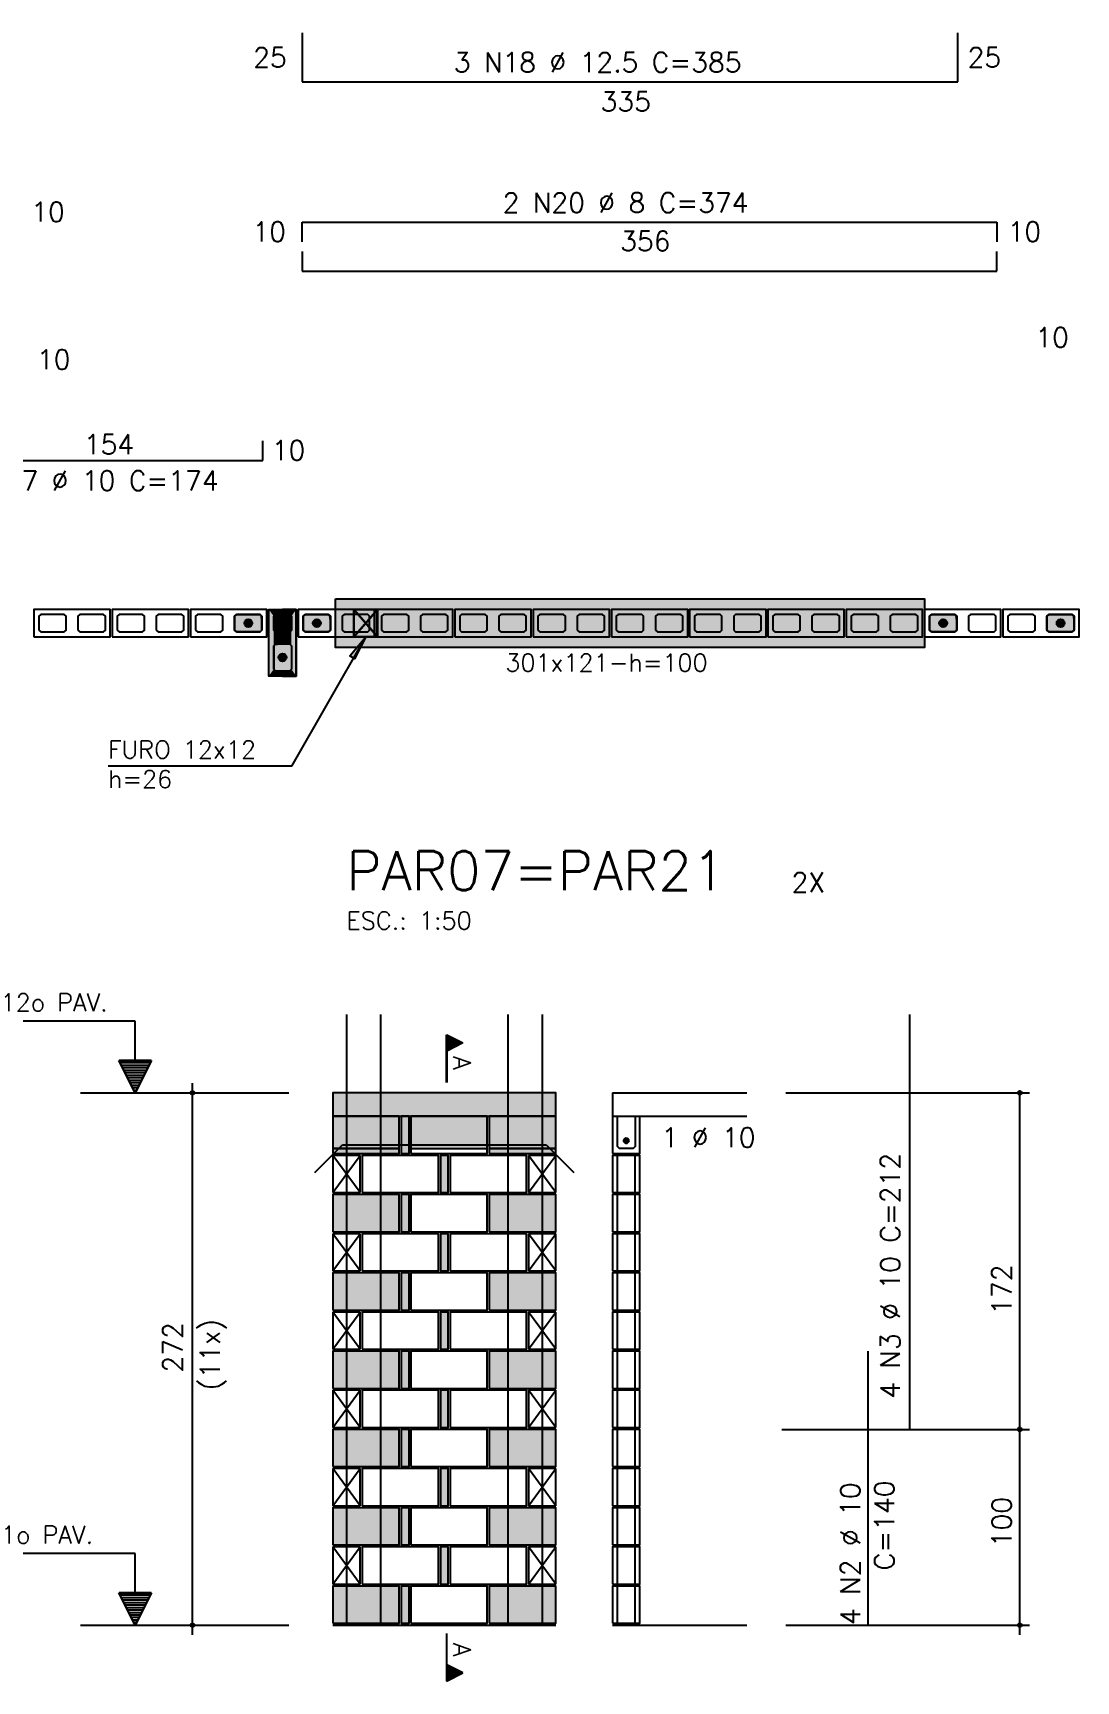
# Model space of a CAD drawing. Extents: x -2 to 121, y -2 to 61.
# Drawn here: x 44.31 to 54.97, y 29.32 to 46.16 of the extents above; entities that cross this region are included whole.
import ezdxf

# ---------------------------------------------------------------- set-up
doc = ezdxf.new("R2010")
doc.units = 0
doc.header["$MEASUREMENT"] = 0
for name, color, linetype in [('PENA_01', 1, 'CONTINUOUS'), ('PENA_02', 2, 'CONTINUOUS'), ('PENA_03', 3, 'CONTINUOUS'), ('PENA_05', 5, 'CONTINUOUS'), ('PENA_06', 6, 'CONTINUOUS'), ('PENA_09', 254, 'CONTINUOUS'), ('PENA_11', 252, 'CONTINUOUS'), ('PENA_21', 100, 'CONTINUOUS'), ('PENA_23', 50, 'CONTINUOUS'), ('PENA_25', 210, 'CONTINUOUS')]:
    doc.layers.add(name, color=color, linetype=linetype)
doc.styles.get("Standard").update_dxf_attribs({"font": 'ROMANS.SHX'})

msp = doc.modelspace()

# ---------------------------------------------------------------- linework, layer by layer
at = {"layer": 'PENA_01', "linetype": 'Continuous'}
for p, q in [((44.797504, 35.328397), (46.928368, 35.328397)), ((47.37586, 34.758397), (48.05586, 34.758397)), ((48.17586, 34.758397), (48.95586, 34.758397)), ((48.97586, 34.758397), (49.65586, 34.758397)), ((44.797504, 29.888397), (46.928368, 29.888397))]:
    msp.add_line(p, q, dxfattribs=at)
for points in [[(44.373315, 40.058164), (44.393315, 40.038164), (44.633315, 40.038164), (44.653315, 40.058164), (44.653315, 40.198164), (44.633315, 40.218164), (44.393315, 40.218164), (44.373315, 40.198164), (44.373315, 40.058164)], [(44.773315, 40.058164), (44.793315, 40.038164), (45.033315, 40.038164), (45.053315, 40.058164), (45.053315, 40.198164), (45.033315, 40.218164), (44.793315, 40.218164), (44.773315, 40.198164), (44.773315, 40.058164)], [(45.173315, 40.058164), (45.193315, 40.038164), (45.433315, 40.038164), (45.453315, 40.058164), (45.453315, 40.198164), (45.433315, 40.218164), (45.193315, 40.218164), (45.173315, 40.198164), (45.173315, 40.058164)], [(45.573315, 40.058164), (45.593315, 40.038164), (45.833315, 40.038164), (45.853315, 40.058164), (45.853315, 40.198164), (45.833315, 40.218164), (45.593315, 40.218164), (45.573315, 40.198164), (45.573315, 40.058164)], [(45.973315, 40.058164), (45.993315, 40.038164), (46.233315, 40.038164), (46.253315, 40.058164), (46.253315, 40.198164), (46.233315, 40.218164), (45.993315, 40.218164), (45.973315, 40.198164), (45.973315, 40.058164)], [(46.373315, 40.058164), (46.393315, 40.038164), (46.633315, 40.038164), (46.653315, 40.058164), (46.653315, 40.198164), (46.633315, 40.218164), (46.393315, 40.218164), (46.373315, 40.198164), (46.373315, 40.058164)], [(46.953315, 40.198164), (46.953315, 40.058164), (46.933315, 40.038164), (46.793315, 40.038164), (46.773315, 40.058164), (46.773315, 40.198164), (46.793315, 40.218164), (46.933315, 40.218164), (46.953315, 40.198164)], [(47.073315, 40.058164), (47.093315, 40.038164), (47.333315, 40.038164), (47.353315, 40.058164), (47.353315, 40.198164), (47.333315, 40.218164), (47.093315, 40.218164), (47.073315, 40.198164), (47.073315, 40.058164)], [(47.473315, 40.058164), (47.493315, 40.038164), (47.733315, 40.038164), (47.753315, 40.058164), (47.753315, 40.198164), (47.733315, 40.218164), (47.493315, 40.218164), (47.473315, 40.198164), (47.473315, 40.058164)], [(47.873315, 40.058164), (47.893315, 40.038164), (48.133315, 40.038164), (48.153315, 40.058164), (48.153315, 40.198164), (48.133315, 40.218164), (47.893315, 40.218164), (47.873315, 40.198164), (47.873315, 40.058164)], [(48.273315, 40.058164), (48.293315, 40.038164), (48.533315, 40.038164), (48.553315, 40.058164), (48.553315, 40.198164), (48.533315, 40.218164), (48.293315, 40.218164), (48.273315, 40.198164), (48.273315, 40.058164)], [(48.673315, 40.058164), (48.693315, 40.038164), (48.933315, 40.038164), (48.953315, 40.058164), (48.953315, 40.198164), (48.933315, 40.218164), (48.693315, 40.218164), (48.673315, 40.198164), (48.673315, 40.058164)], [(49.073315, 40.058164), (49.093315, 40.038164), (49.333315, 40.038164), (49.353315, 40.058164), (49.353315, 40.198164), (49.333315, 40.218164), (49.093315, 40.218164), (49.073315, 40.198164), (49.073315, 40.058164)], [(49.473315, 40.058164), (49.493315, 40.038164), (49.733315, 40.038164), (49.753315, 40.058164), (49.753315, 40.198164), (49.733315, 40.218164), (49.493315, 40.218164), (49.473315, 40.198164), (49.473315, 40.058164)], [(49.873315, 40.058164), (49.893315, 40.038164), (50.133315, 40.038164), (50.153315, 40.058164), (50.153315, 40.198164), (50.133315, 40.218164), (49.893315, 40.218164), (49.873315, 40.198164), (49.873315, 40.058164)], [(50.273315, 40.058164), (50.293315, 40.038164), (50.533315, 40.038164), (50.553315, 40.058164), (50.553315, 40.198164), (50.533315, 40.218164), (50.293315, 40.218164), (50.273315, 40.198164), (50.273315, 40.058164)], [(50.673315, 40.058164), (50.693315, 40.038164), (50.933315, 40.038164), (50.953315, 40.058164), (50.953315, 40.198164), (50.933315, 40.218164), (50.693315, 40.218164), (50.673315, 40.198164), (50.673315, 40.058164)], [(51.073315, 40.058164), (51.093315, 40.038164), (51.333315, 40.038164), (51.353315, 40.058164), (51.353315, 40.198164), (51.333315, 40.218164), (51.093315, 40.218164), (51.073315, 40.198164), (51.073315, 40.058164)], [(51.473315, 40.058164), (51.493315, 40.038164), (51.733315, 40.038164), (51.753315, 40.058164), (51.753315, 40.198164), (51.733315, 40.218164), (51.493315, 40.218164), (51.473315, 40.198164), (51.473315, 40.058164)], [(51.873315, 40.058164), (51.893315, 40.038164), (52.133315, 40.038164), (52.153315, 40.058164), (52.153315, 40.198164), (52.133315, 40.218164), (51.893315, 40.218164), (51.873315, 40.198164), (51.873315, 40.058164)], [(52.273315, 40.058164), (52.293315, 40.038164), (52.533315, 40.038164), (52.553315, 40.058164), (52.553315, 40.198164), (52.533315, 40.218164), (52.293315, 40.218164), (52.273315, 40.198164), (52.273315, 40.058164)], [(52.673315, 40.058164), (52.693315, 40.038164), (52.933315, 40.038164), (52.953315, 40.058164), (52.953315, 40.198164), (52.933315, 40.218164), (52.693315, 40.218164), (52.673315, 40.198164), (52.673315, 40.058164)], [(53.073315, 40.058164), (53.093315, 40.038164), (53.333315, 40.038164), (53.353315, 40.058164), (53.353315, 40.198164), (53.333315, 40.218164), (53.093315, 40.218164), (53.073315, 40.198164), (53.073315, 40.058164)], [(53.473315, 40.058164), (53.493315, 40.038164), (53.733315, 40.038164), (53.753315, 40.058164), (53.753315, 40.198164), (53.733315, 40.218164), (53.493315, 40.218164), (53.473315, 40.198164), (53.473315, 40.058164)], [(53.873315, 40.058164), (53.893315, 40.038164), (54.133315, 40.038164), (54.153315, 40.058164), (54.153315, 40.198164), (54.133315, 40.218164), (53.893315, 40.218164), (53.873315, 40.198164), (53.873315, 40.058164)], [(54.273315, 40.058164), (54.293315, 40.038164), (54.533315, 40.038164), (54.553315, 40.058164), (54.553315, 40.198164), (54.533315, 40.218164), (54.293315, 40.218164), (54.273315, 40.198164), (54.273315, 40.058164)], [(54.673315, 40.058164), (54.693315, 40.038164), (54.933315, 40.038164), (54.953315, 40.058164), (54.953315, 40.198164), (54.933315, 40.218164), (54.693315, 40.218164), (54.673315, 40.198164), (54.673315, 40.058164)], [(46.953315, 39.898164), (46.953315, 39.658164), (46.933315, 39.638164), (46.793315, 39.638164), (46.773315, 39.658164), (46.773315, 39.898164), (46.793315, 39.918164), (46.933315, 39.918164), (46.953315, 39.898164)]]:
    msp.add_lwpolyline(points, dxfattribs=at)
at = {"layer": 'PENA_02', "linetype": 'Continuous'}
for p, q in [((47.65586, 34.688397), (47.37586, 34.688397)), ((47.37586, 34.688397), (47.37586, 34.308397)), ((47.65586, 34.308397), (47.65586, 34.688397)), ((49.65586, 34.688397), (49.37586, 34.688397)), ((49.37586, 34.688397), (49.37586, 34.308397)), ((49.65586, 34.308397), (49.65586, 34.688397)), ((47.37586, 34.308397), (47.65586, 34.308397)), ((49.37586, 34.308397), (49.65586, 34.308397)), ((47.65586, 33.888397), (47.37586, 33.888397)), ((47.37586, 33.888397), (47.37586, 33.508397)), ((47.65586, 33.508397), (47.65586, 33.888397)), ((49.65586, 33.888397), (49.37586, 33.888397)), ((49.37586, 33.888397), (49.37586, 33.508397)), ((49.65586, 33.508397), (49.65586, 33.888397)), ((47.37586, 33.508397), (47.65586, 33.508397)), ((49.37586, 33.508397), (49.65586, 33.508397)), ((47.65586, 33.088397), (47.37586, 33.088397)), ((47.37586, 33.088397), (47.37586, 32.708397)), ((47.65586, 32.708397), (47.65586, 33.088397)), ((49.65586, 33.088397), (49.37586, 33.088397)), ((49.37586, 33.088397), (49.37586, 32.708397)), ((49.65586, 32.708397), (49.65586, 33.088397)), ((47.37586, 32.708397), (47.65586, 32.708397)), ((49.37586, 32.708397), (49.65586, 32.708397)), ((47.65586, 32.288397), (47.37586, 32.288397)), ((47.37586, 32.288397), (47.37586, 31.908397)), ((47.65586, 31.908397), (47.65586, 32.288397)), ((49.65586, 32.288397), (49.37586, 32.288397)), ((49.37586, 32.288397), (49.37586, 31.908397)), ((49.65586, 31.908397), (49.65586, 32.288397)), ((47.37586, 31.908397), (47.65586, 31.908397)), ((49.37586, 31.908397), (49.65586, 31.908397)), ((47.65586, 31.488397), (47.37586, 31.488397)), ((47.37586, 31.488397), (47.37586, 31.108397)), ((47.65586, 31.108397), (47.65586, 31.488397)), ((49.65586, 31.488397), (49.37586, 31.488397)), ((49.37586, 31.488397), (49.37586, 31.108397)), ((49.65586, 31.108397), (49.65586, 31.488397)), ((47.37586, 31.108397), (47.65586, 31.108397)), ((49.37586, 31.108397), (49.65586, 31.108397)), ((47.65586, 30.688397), (47.37586, 30.688397)), ((47.37586, 30.688397), (47.37586, 30.308397)), ((47.65586, 30.308397), (47.65586, 30.688397)), ((49.65586, 30.688397), (49.37586, 30.688397)), ((49.37586, 30.688397), (49.37586, 30.308397)), ((49.65586, 30.308397), (49.65586, 30.688397)), ((47.37586, 30.308397), (47.65586, 30.308397)), ((49.37586, 30.308397), (49.65586, 30.308397)), ((47.37586, 29.888397), (49.65586, 29.888397))]:
    msp.add_line(p, q, dxfattribs=at)
for points in [[(44.323315, 39.988164), (45.103315, 39.988164), (45.103315, 40.268164), (44.323315, 40.268164), (44.323315, 39.988164)], [(45.123315, 39.988164), (45.903315, 39.988164), (45.903315, 40.268164), (45.123315, 40.268164), (45.123315, 39.988164)], [(45.923315, 39.988164), (46.703315, 39.988164), (46.703315, 40.268164), (45.923315, 40.268164), (45.923315, 39.988164)], [(47.003315, 40.268164), (47.003315, 39.588164), (46.723315, 39.588164), (46.723315, 40.268164), (47.003315, 40.268164)], [(47.023315, 39.988164), (47.803315, 39.988164), (47.803315, 40.268164), (47.023315, 40.268164), (47.023315, 39.988164)], [(47.823315, 39.988164), (48.603315, 39.988164), (48.603315, 40.268164), (47.823315, 40.268164), (47.823315, 39.988164)], [(48.623315, 39.988164), (49.403315, 39.988164), (49.403315, 40.268164), (48.623315, 40.268164), (48.623315, 39.988164)], [(49.423315, 39.988164), (50.203315, 39.988164), (50.203315, 40.268164), (49.423315, 40.268164), (49.423315, 39.988164)], [(50.223315, 39.988164), (51.003315, 39.988164), (51.003315, 40.268164), (50.223315, 40.268164), (50.223315, 39.988164)], [(51.023315, 39.988164), (51.803315, 39.988164), (51.803315, 40.268164), (51.023315, 40.268164), (51.023315, 39.988164)], [(51.823315, 39.988164), (52.603315, 39.988164), (52.603315, 40.268164), (51.823315, 40.268164), (51.823315, 39.988164)], [(52.623315, 39.988164), (53.403315, 39.988164), (53.403315, 40.268164), (52.623315, 40.268164), (52.623315, 39.988164)], [(53.423315, 39.988164), (54.203315, 39.988164), (54.203315, 40.268164), (53.423315, 40.268164), (53.423315, 39.988164)], [(54.223315, 39.988164), (55.003315, 39.988164), (55.003315, 40.268164), (54.223315, 40.268164), (54.223315, 39.988164)], [(47.37586, 35.088397), (49.65586, 35.088397), (49.65586, 35.328397), (47.37586, 35.328397), (47.37586, 35.088397)], [(47.37586, 34.708397), (48.05586, 34.708397), (48.05586, 35.088397), (47.37586, 35.088397), (47.37586, 34.708397)], [(48.07586, 34.708397), (48.15586, 34.708397), (48.15586, 35.088397), (48.07586, 35.088397), (48.07586, 34.708397)], [(48.17586, 34.708397), (48.95586, 34.708397), (48.95586, 35.088397), (48.17586, 35.088397), (48.17586, 34.708397)], [(48.97586, 34.708397), (49.65586, 34.708397), (49.65586, 35.088397), (48.97586, 35.088397), (48.97586, 34.708397)], [(47.67586, 34.308397), (48.45586, 34.308397), (48.45586, 34.688397), (47.67586, 34.688397), (47.67586, 34.308397)], [(48.47586, 34.308397), (48.55586, 34.308397), (48.55586, 34.688397), (48.47586, 34.688397), (48.47586, 34.308397)], [(48.57586, 34.308397), (49.35586, 34.308397), (49.35586, 34.688397), (48.57586, 34.688397), (48.57586, 34.308397)], [(47.37586, 33.908397), (48.05586, 33.908397), (48.05586, 34.288397), (47.37586, 34.288397), (47.37586, 33.908397)], [(48.07586, 33.908397), (48.15586, 33.908397), (48.15586, 34.288397), (48.07586, 34.288397), (48.07586, 33.908397)], [(48.17586, 33.908397), (48.95586, 33.908397), (48.95586, 34.288397), (48.17586, 34.288397), (48.17586, 33.908397)], [(48.97586, 33.908397), (49.65586, 33.908397), (49.65586, 34.288397), (48.97586, 34.288397), (48.97586, 33.908397)], [(47.67586, 33.508397), (48.45586, 33.508397), (48.45586, 33.888397), (47.67586, 33.888397), (47.67586, 33.508397)], [(48.47586, 33.508397), (48.55586, 33.508397), (48.55586, 33.888397), (48.47586, 33.888397), (48.47586, 33.508397)], [(48.57586, 33.508397), (49.35586, 33.508397), (49.35586, 33.888397), (48.57586, 33.888397), (48.57586, 33.508397)], [(47.37586, 33.108397), (48.05586, 33.108397), (48.05586, 33.488397), (47.37586, 33.488397), (47.37586, 33.108397)], [(48.07586, 33.108397), (48.15586, 33.108397), (48.15586, 33.488397), (48.07586, 33.488397), (48.07586, 33.108397)], [(48.17586, 33.108397), (48.95586, 33.108397), (48.95586, 33.488397), (48.17586, 33.488397), (48.17586, 33.108397)], [(48.97586, 33.108397), (49.65586, 33.108397), (49.65586, 33.488397), (48.97586, 33.488397), (48.97586, 33.108397)], [(47.67586, 32.708397), (48.45586, 32.708397), (48.45586, 33.088397), (47.67586, 33.088397), (47.67586, 32.708397)], [(48.47586, 32.708397), (48.55586, 32.708397), (48.55586, 33.088397), (48.47586, 33.088397), (48.47586, 32.708397)], [(48.57586, 32.708397), (49.35586, 32.708397), (49.35586, 33.088397), (48.57586, 33.088397), (48.57586, 32.708397)], [(47.37586, 32.308397), (48.05586, 32.308397), (48.05586, 32.688397), (47.37586, 32.688397), (47.37586, 32.308397)], [(48.07586, 32.308397), (48.15586, 32.308397), (48.15586, 32.688397), (48.07586, 32.688397), (48.07586, 32.308397)], [(48.17586, 32.308397), (48.95586, 32.308397), (48.95586, 32.688397), (48.17586, 32.688397), (48.17586, 32.308397)], [(48.97586, 32.308397), (49.65586, 32.308397), (49.65586, 32.688397), (48.97586, 32.688397), (48.97586, 32.308397)], [(47.67586, 31.908397), (48.45586, 31.908397), (48.45586, 32.288397), (47.67586, 32.288397), (47.67586, 31.908397)], [(48.47586, 31.908397), (48.55586, 31.908397), (48.55586, 32.288397), (48.47586, 32.288397), (48.47586, 31.908397)], [(48.57586, 31.908397), (49.35586, 31.908397), (49.35586, 32.288397), (48.57586, 32.288397), (48.57586, 31.908397)], [(47.37586, 31.508397), (48.05586, 31.508397), (48.05586, 31.888397), (47.37586, 31.888397), (47.37586, 31.508397)], [(48.07586, 31.508397), (48.15586, 31.508397), (48.15586, 31.888397), (48.07586, 31.888397), (48.07586, 31.508397)], [(48.17586, 31.508397), (48.95586, 31.508397), (48.95586, 31.888397), (48.17586, 31.888397), (48.17586, 31.508397)], [(48.97586, 31.508397), (49.65586, 31.508397), (49.65586, 31.888397), (48.97586, 31.888397), (48.97586, 31.508397)], [(47.67586, 31.108397), (48.45586, 31.108397), (48.45586, 31.488397), (47.67586, 31.488397), (47.67586, 31.108397)], [(48.47586, 31.108397), (48.55586, 31.108397), (48.55586, 31.488397), (48.47586, 31.488397), (48.47586, 31.108397)], [(48.57586, 31.108397), (49.35586, 31.108397), (49.35586, 31.488397), (48.57586, 31.488397), (48.57586, 31.108397)], [(47.37586, 30.708397), (48.05586, 30.708397), (48.05586, 31.088397), (47.37586, 31.088397), (47.37586, 30.708397)], [(48.07586, 30.708397), (48.15586, 30.708397), (48.15586, 31.088397), (48.07586, 31.088397), (48.07586, 30.708397)], [(48.17586, 30.708397), (48.95586, 30.708397), (48.95586, 31.088397), (48.17586, 31.088397), (48.17586, 30.708397)], [(48.97586, 30.708397), (49.65586, 30.708397), (49.65586, 31.088397), (48.97586, 31.088397), (48.97586, 30.708397)], [(47.67586, 30.308397), (48.45586, 30.308397), (48.45586, 30.688397), (47.67586, 30.688397), (47.67586, 30.308397)], [(48.47586, 30.308397), (48.55586, 30.308397), (48.55586, 30.688397), (48.47586, 30.688397), (48.47586, 30.308397)], [(48.57586, 30.308397), (49.35586, 30.308397), (49.35586, 30.688397), (48.57586, 30.688397), (48.57586, 30.308397)], [(47.37586, 29.908397), (48.05586, 29.908397), (48.05586, 30.288397), (47.37586, 30.288397), (47.37586, 29.908397)], [(48.07586, 29.908397), (48.15586, 29.908397), (48.15586, 30.288397), (48.07586, 30.288397), (48.07586, 29.908397)], [(48.17586, 29.908397), (48.95586, 29.908397), (48.95586, 30.288397), (48.17586, 30.288397), (48.17586, 29.908397)], [(48.97586, 29.908397), (49.65586, 29.908397), (49.65586, 30.288397), (48.97586, 30.288397), (48.97586, 29.908397)]]:
    msp.add_lwpolyline(points, dxfattribs=at)
for centre, radius in [((45.94365, 35.328397), 0.02), ((45.94365, 35.328397), 0.01), ((54.395855, 35.328397), 0.02), ((54.395855, 35.328397), 0.01), ((54.395855, 31.888397), 0.02), ((54.395855, 31.888397), 0.01), ((45.94365, 29.888397), 0.02), ((45.94365, 29.888397), 0.01), ((54.395855, 29.888397), 0.02), ((54.395855, 29.888397), 0.01)]:
    msp.add_circle(centre, radius, dxfattribs=at)
at = {"layer": 'PENA_03', "linetype": 'Continuous'}
for p, q in [((47.592719, 40.268164), (47.832719, 39.988164)), ((47.832719, 40.268164), (47.592719, 39.988162)), ((47.833358, 40.268164), (47.593358, 39.988164)), ((47.833359, 39.987393), (47.593358, 40.268164)), ((47.593358, 40.268164), (47.833358, 39.988163)), ((47.833358, 40.268164), (47.593358, 39.988161)), ((46.960005, 38.665563), (47.713418, 39.987463)), ((46.960005, 38.665563), (45.080617, 38.665563)), ((45.356503, 36.060263), (43.956503, 36.060263)), ((45.356503, 35.660263), (45.356503, 36.060263)), ((45.357903, 35.660263), (45.357903, 36.061663)), ((48.540006, 35.435004), (48.540006, 35.921386)), ((48.540006, 35.921386), (48.705939, 35.83842)), ((48.540701, 35.920258), (48.704378, 35.83842)), ((48.540702, 35.920258), (48.540702, 35.756581)), ((48.55277, 35.915004), (48.55277, 35.761835)), ((48.565534, 35.908622), (48.565534, 35.768217)), ((48.578298, 35.90224), (48.578298, 35.774599)), ((48.591062, 35.895858), (48.591062, 35.780981)), ((48.603826, 35.889476), (48.603826, 35.787363)), ((48.61659, 35.883094), (48.61659, 35.793745)), ((48.629354, 35.876712), (48.629354, 35.800127)), ((48.705939, 35.83842), (48.540701, 35.755801)), ((48.704378, 35.83842), (48.540702, 35.756581)), ((48.540702, 35.755801), (48.540702, 35.435004)), ((48.642118, 35.87033), (48.642118, 35.806509)), ((48.654882, 35.863948), (48.654882, 35.812891)), ((48.667646, 35.857566), (48.667646, 35.819273)), ((48.680411, 35.851184), (48.680411, 35.825655)), ((48.693175, 35.844802), (48.693175, 35.832038)), ((45.357203, 35.328397), (45.19127, 35.660263)), ((45.19127, 35.660263), (45.356503, 35.660263)), ((45.357203, 35.33152), (45.193526, 35.658872)), ((45.520879, 35.658872), (45.193526, 35.658872)), ((45.510372, 35.634735), (45.204033, 35.634735)), ((45.497608, 35.609207), (45.216798, 35.609207)), ((45.484844, 35.583679), (45.229562, 35.583679)), ((45.472079, 35.558151), (45.242326, 35.558151)), ((45.523136, 35.660263), (45.357203, 35.328397)), ((45.520879, 35.658873), (45.357203, 35.331519)), ((45.357903, 35.660263), (45.523136, 35.660263)), ((45.459315, 35.532622), (45.25509, 35.532622)), ((45.446551, 35.507094), (45.267854, 35.507094)), ((45.433787, 35.481566), (45.280618, 35.481566)), ((45.421023, 35.456038), (45.293382, 35.456038)), ((45.408259, 35.43051), (45.306146, 35.43051)), ((45.395495, 35.404982), (45.31891, 35.404982)), ((45.382731, 35.379453), (45.331674, 35.379453)), ((45.94365, 29.787865), (45.94365, 35.428397)), ((45.369967, 35.353925), (45.344439, 35.353925)), ((50.23586, 35.328397), (50.23586, 34.708397)), ((50.23586, 35.328397), (51.606539, 35.328397)), ((52.006539, 35.328397), (54.495855, 35.328397)), ((54.395855, 29.787865), (54.395855, 35.328397)), ((50.23586, 35.088397), (51.606539, 35.088397)), ((47.37586, 34.308397), (47.65586, 34.688397)), ((47.65586, 34.308397), (47.37586, 34.688397)), ((49.37586, 34.308397), (49.65586, 34.688397)), ((49.65586, 34.308397), (49.37586, 34.688397)), ((50.28586, 34.308397), (50.28586, 34.688397)), ((50.46586, 34.308397), (50.46586, 34.688397)), ((50.28586, 33.908397), (50.28586, 34.288397)), ((50.46586, 33.908397), (50.46586, 34.288397)), ((47.37586, 33.508397), (47.65586, 33.888397)), ((47.65586, 33.508397), (47.37586, 33.888397)), ((49.37586, 33.508397), (49.65586, 33.888397)), ((49.65586, 33.508397), (49.37586, 33.888397)), ((50.28586, 33.508397), (50.28586, 33.888397)), ((50.46586, 33.508397), (50.46586, 33.888397)), ((50.28586, 33.108397), (50.28586, 33.488397)), ((50.46586, 33.108397), (50.46586, 33.488397)), ((47.37586, 32.708397), (47.65586, 33.088397)), ((47.65586, 32.708397), (47.37586, 33.088397)), ((49.37586, 32.708397), (49.65586, 33.088397)), ((49.65586, 32.708397), (49.37586, 33.088397)), ((50.28586, 32.708397), (50.28586, 33.088397)), ((50.46586, 32.708397), (50.46586, 33.088397)), ((50.28586, 32.308397), (50.28586, 32.688397)), ((50.46586, 32.308397), (50.46586, 32.688397)), ((47.37586, 31.908397), (47.65586, 32.288397)), ((47.65586, 31.908397), (47.37586, 32.288397)), ((49.37586, 31.908397), (49.65586, 32.288397)), ((49.65586, 31.908397), (49.37586, 32.288397)), ((50.28586, 31.908397), (50.28586, 32.288397)), ((50.46586, 31.908397), (50.46586, 32.288397)), ((50.28586, 31.508397), (50.28586, 31.888397)), ((50.46586, 31.508397), (50.46586, 31.888397)), ((51.964608, 31.888397), (54.495855, 31.888397)), ((47.37586, 31.108397), (47.65586, 31.488397)), ((47.65586, 31.108397), (47.37586, 31.488397)), ((49.37586, 31.108397), (49.65586, 31.488397)), ((49.65586, 31.108397), (49.37586, 31.488397)), ((50.28586, 31.108397), (50.28586, 31.488397)), ((50.46586, 31.108397), (50.46586, 31.488397)), ((50.28586, 30.708397), (50.28586, 31.088397)), ((50.46586, 30.708397), (50.46586, 31.088397)), ((47.37586, 30.308397), (47.65586, 30.688397)), ((47.65586, 30.308397), (47.37586, 30.688397)), ((49.37586, 30.308397), (49.65586, 30.688397)), ((49.65586, 30.308397), (49.37586, 30.688397)), ((50.28586, 30.308397), (50.28586, 30.688397)), ((50.46586, 30.308397), (50.46586, 30.688397)), ((45.356503, 30.620263), (43.956503, 30.620263)), ((45.356503, 30.220263), (45.356503, 30.620263)), ((45.357903, 30.220263), (45.357903, 30.621663)), ((45.357203, 29.888397), (45.19127, 30.220263)), ((45.19127, 30.220263), (45.356503, 30.220263)), ((45.357203, 29.89152), (45.193526, 30.218872)), ((45.520879, 30.218872), (45.193526, 30.218872)), ((45.510372, 30.194735), (45.204033, 30.194735)), ((45.497608, 30.169207), (45.216798, 30.169207)), ((45.523136, 30.220263), (45.357203, 29.888397)), ((45.520879, 30.218873), (45.357203, 29.891519)), ((45.357903, 30.220263), (45.523136, 30.220263)), ((50.28586, 29.908397), (50.28586, 30.288397)), ((50.46586, 29.908397), (50.46586, 30.288397)), ((45.484844, 30.143679), (45.229562, 30.143679)), ((45.472079, 30.118151), (45.242326, 30.118151)), ((45.459315, 30.092622), (45.25509, 30.092622)), ((45.446551, 30.067094), (45.267854, 30.067094)), ((45.433787, 30.041566), (45.280618, 30.041566)), ((45.421023, 30.016038), (45.293382, 30.016038)), ((45.408259, 29.99051), (45.306146, 29.99051)), ((45.395495, 29.964982), (45.31891, 29.964982)), ((45.382731, 29.939453), (45.331674, 29.939453)), ((45.369967, 29.913925), (45.344439, 29.913925)), ((50.23586, 29.888397), (51.606539, 29.888397)), ((52.006539, 29.888397), (54.495855, 29.888397)), ((48.540006, 29.803732), (48.540006, 29.31735)), ((48.540702, 29.482935), (48.540702, 29.803732)), ((48.705939, 29.400316), (48.540701, 29.482935)), ((48.540702, 29.318478), (48.540702, 29.482155)), ((48.704378, 29.400316), (48.540702, 29.482155)), ((48.55277, 29.323732), (48.55277, 29.476901)), ((48.540006, 29.31735), (48.705939, 29.400316)), ((48.540701, 29.318478), (48.704378, 29.400316)), ((48.565534, 29.330114), (48.565534, 29.470519)), ((48.578298, 29.336496), (48.578298, 29.464137)), ((48.591062, 29.342878), (48.591062, 29.457755)), ((48.603826, 29.34926), (48.603826, 29.451373)), ((48.61659, 29.355642), (48.61659, 29.444991)), ((48.629354, 29.362024), (48.629354, 29.438609)), ((48.642118, 29.368406), (48.642118, 29.432227)), ((48.654882, 29.374788), (48.654882, 29.425845)), ((48.667646, 29.38117), (48.667646, 29.419463)), ((48.680411, 29.387552), (48.680411, 29.413081)), ((48.693175, 29.393934), (48.693175, 29.406698))]:
    msp.add_line(p, q, dxfattribs=at)
for points in [[(47.592719, 40.268164), (47.832719, 40.268164), (47.832719, 39.988164), (47.592719, 39.988162), (47.592719, 40.268164)], [(47.593358, 40.268164), (47.833358, 40.268164), (47.833359, 39.987393), (47.593359, 39.987393), (47.593358, 40.268164)], [(47.593358, 40.268164), (47.833358, 40.268164), (47.833358, 39.988163), (47.593358, 39.988161), (47.593358, 40.268164)], [(46.653315, 40.058164), (46.633315, 40.038164), (46.393315, 40.038164), (46.373315, 40.058164), (46.373315, 40.198164), (46.393315, 40.218164), (46.633315, 40.218164), (46.653315, 40.198164), (46.653315, 40.058164)], [(46.933315, 40.218164), (46.953315, 40.198164), (46.953315, 40.058164), (46.933315, 40.038164), (46.793315, 40.038164), (46.773315, 40.058164), (46.773315, 40.198164), (46.793315, 40.218164), (46.933315, 40.218164)], [(47.353315, 40.058164), (47.333315, 40.038164), (47.093315, 40.038164), (47.073315, 40.058164), (47.073315, 40.198164), (47.093315, 40.218164), (47.333315, 40.218164), (47.353315, 40.198164), (47.353315, 40.058164)], [(53.753315, 40.058164), (53.733315, 40.038164), (53.493315, 40.038164), (53.473315, 40.058164), (53.473315, 40.198164), (53.493315, 40.218164), (53.733315, 40.218164), (53.753315, 40.198164), (53.753315, 40.058164)], [(54.953315, 40.058164), (54.933315, 40.038164), (54.693315, 40.038164), (54.673315, 40.058164), (54.673315, 40.198164), (54.693315, 40.218164), (54.933315, 40.218164), (54.953315, 40.198164), (54.953315, 40.058164)], [(46.933315, 39.918164), (46.953315, 39.898164), (46.953315, 39.658164), (46.933315, 39.638164), (46.793315, 39.638164), (46.773315, 39.658164), (46.773315, 39.898164), (46.793315, 39.918164), (46.933315, 39.918164)], [(47.713418, 39.987463), (47.598754, 39.763403), (47.550255, 39.795816), (47.713418, 39.987463)], [(50.23586, 34.708397), (50.51586, 34.708397), (50.51586, 35.088397)], [(50.46586, 35.088397), (50.46586, 34.778397), (50.44586, 34.758397), (50.30586, 34.758397), (50.28586, 34.778397), (50.28586, 35.088397)], [(50.400409, 34.839388), (50.398247, 34.849556), (50.392137, 34.857966), (50.383134, 34.863164), (50.372796, 34.864251), (50.362909, 34.861038), (50.355183, 34.854082), (50.350955, 34.844585), (50.350955, 34.83419), (50.355183, 34.824693), (50.362909, 34.817737), (50.372796, 34.814524), (50.383134, 34.815611), (50.392137, 34.820809), (50.398247, 34.829219), (50.400409, 34.839388)], [(50.23586, 34.308397), (50.51586, 34.308397), (50.51586, 34.688397), (50.23586, 34.688397), (50.23586, 34.308397)], [(50.23586, 33.908397), (50.51586, 33.908397), (50.51586, 34.288397), (50.23586, 34.288397), (50.23586, 33.908397)], [(50.23586, 33.508397), (50.51586, 33.508397), (50.51586, 33.888397), (50.23586, 33.888397), (50.23586, 33.508397)], [(50.23586, 33.108397), (50.51586, 33.108397), (50.51586, 33.488397), (50.23586, 33.488397), (50.23586, 33.108397)], [(50.23586, 32.708397), (50.51586, 32.708397), (50.51586, 33.088397), (50.23586, 33.088397), (50.23586, 32.708397)], [(50.23586, 32.308397), (50.51586, 32.308397), (50.51586, 32.688397), (50.23586, 32.688397), (50.23586, 32.308397)], [(50.23586, 31.908397), (50.51586, 31.908397), (50.51586, 32.288397), (50.23586, 32.288397), (50.23586, 31.908397)], [(50.23586, 31.508397), (50.51586, 31.508397), (50.51586, 31.888397), (50.23586, 31.888397), (50.23586, 31.508397)], [(50.23586, 31.108397), (50.51586, 31.108397), (50.51586, 31.488397), (50.23586, 31.488397), (50.23586, 31.108397)], [(50.23586, 30.708397), (50.51586, 30.708397), (50.51586, 31.088397), (50.23586, 31.088397), (50.23586, 30.708397)], [(50.23586, 30.308397), (50.51586, 30.308397), (50.51586, 30.688397), (50.23586, 30.688397), (50.23586, 30.308397)], [(50.23586, 29.908397), (50.51586, 29.908397), (50.51586, 30.288397), (50.23586, 30.288397), (50.23586, 29.908397)]]:
    msp.add_lwpolyline(points, dxfattribs=at)
for centre, radius in [((46.513315, 40.128164), 0.04), ((46.863315, 40.128164), 0.04), ((47.213315, 40.128164), 0.04), ((53.613315, 40.128164), 0.04), ((54.813315, 40.128164), 0.04), ((46.863315, 39.778164), 0.04), ((50.375409, 34.839388), 0.025)]:
    msp.add_circle(centre, radius, dxfattribs=at)
for points in [[(46.553315, 40.128164), (46.493315, 40.162805), (46.475728, 40.141845)], [(46.553315, 40.128164), (46.475728, 40.141845), (46.475728, 40.114483)], [(46.553315, 40.128164), (46.475728, 40.114483), (46.493315, 40.093523)], [(46.553315, 40.128164), (46.520261, 40.167556), (46.493315, 40.162805)], [(46.553315, 40.128164), (46.493315, 40.093523), (46.520261, 40.088772)], [(46.553315, 40.128164), (46.543957, 40.153876), (46.520261, 40.167556)], [(46.553315, 40.128164), (46.520261, 40.088772), (46.543957, 40.102453)], [(46.553315, 40.128164), (46.543957, 40.102453), (46.553315, 40.128164)], [(46.903315, 40.128164), (46.843315, 40.162805), (46.825728, 40.141845)], [(46.903315, 40.128164), (46.825728, 40.141845), (46.825728, 40.114483)], [(46.903315, 40.128164), (46.825728, 40.114483), (46.843315, 40.093523)], [(46.903315, 40.128164), (46.870261, 40.167556), (46.843315, 40.162805)], [(46.903315, 40.128164), (46.843315, 40.093523), (46.870261, 40.088772)], [(46.903315, 40.128164), (46.893957, 40.153876), (46.870261, 40.167556)], [(46.903315, 40.128164), (46.870261, 40.088772), (46.893957, 40.102453)], [(46.903315, 40.128164), (46.893957, 40.102453), (46.903315, 40.128164)], [(47.253315, 40.128164), (47.193315, 40.162805), (47.175728, 40.141845)], [(47.253315, 40.128164), (47.175728, 40.141845), (47.175728, 40.114483)], [(47.253315, 40.128164), (47.175728, 40.114483), (47.193315, 40.093523)], [(47.253315, 40.128164), (47.220261, 40.167556), (47.193315, 40.162805)], [(47.253315, 40.128164), (47.193315, 40.093523), (47.220261, 40.088772)], [(47.253315, 40.128164), (47.243957, 40.153876), (47.220261, 40.167556)], [(47.253315, 40.128164), (47.220261, 40.088772), (47.243957, 40.102453)], [(47.253315, 40.128164), (47.243957, 40.102453), (47.253315, 40.128164)], [(53.653315, 40.128164), (53.593315, 40.162805), (53.575728, 40.141845)], [(53.653315, 40.128164), (53.575728, 40.141845), (53.575728, 40.114483)], [(53.653315, 40.128164), (53.575728, 40.114483), (53.593315, 40.093523)], [(53.653315, 40.128164), (53.620261, 40.167556), (53.593315, 40.162805)], [(53.653315, 40.128164), (53.593315, 40.093523), (53.620261, 40.088772)], [(53.653315, 40.128164), (53.643957, 40.153876), (53.620261, 40.167556)], [(53.653315, 40.128164), (53.620261, 40.088772), (53.643957, 40.102453)], [(53.653315, 40.128164), (53.643957, 40.102453), (53.653315, 40.128164)], [(54.853315, 40.128164), (54.793315, 40.162805), (54.775728, 40.141845)], [(54.853315, 40.128164), (54.775728, 40.141845), (54.775728, 40.114483)], [(54.853315, 40.128164), (54.775728, 40.114483), (54.793315, 40.093523)], [(54.853315, 40.128164), (54.820261, 40.167556), (54.793315, 40.162805)], [(54.853315, 40.128164), (54.793315, 40.093523), (54.820261, 40.088772)], [(54.853315, 40.128164), (54.843957, 40.153876), (54.820261, 40.167556)], [(54.853315, 40.128164), (54.820261, 40.088772), (54.843957, 40.102453)], [(54.853315, 40.128164), (54.843957, 40.102453), (54.853315, 40.128164)], [(47.713418, 39.987463), (47.598754, 39.763403), (47.550255, 39.795816)], [(47.713418, 39.987463), (47.550255, 39.795816), (47.713418, 39.987463)], [(46.903315, 39.778164), (46.843315, 39.812805), (46.825728, 39.791845)], [(46.903315, 39.778164), (46.825728, 39.791845), (46.825728, 39.764483)], [(46.903315, 39.778164), (46.825728, 39.764483), (46.843315, 39.743523)], [(46.903315, 39.778164), (46.870261, 39.817556), (46.843315, 39.812805)], [(46.903315, 39.778164), (46.843315, 39.743523), (46.870261, 39.738772)], [(46.903315, 39.778164), (46.893957, 39.803876), (46.870261, 39.817556)], [(46.903315, 39.778164), (46.870261, 39.738772), (46.893957, 39.752453)], [(46.903315, 39.778164), (46.893957, 39.752453), (46.903315, 39.778164)], [(50.400409, 34.839388), (50.372796, 34.864251), (50.362909, 34.861038)], [(50.400409, 34.839388), (50.37975, 34.864008), (50.362909, 34.861038)], [(50.400409, 34.839388), (50.383134, 34.863164), (50.372796, 34.864251)], [(50.400409, 34.839388), (50.39456, 34.855457), (50.37975, 34.864008)], [(50.400409, 34.839388), (50.355183, 34.854082), (50.350955, 34.844585)], [(50.400409, 34.839388), (50.350955, 34.844585), (50.350955, 34.83419)], [(50.400409, 34.839388), (50.350955, 34.83419), (50.355183, 34.824693)], [(50.400409, 34.839388), (50.362909, 34.861038), (50.351916, 34.847938)], [(50.400409, 34.839388), (50.351916, 34.847938), (50.351916, 34.830837)], [(50.400409, 34.839388), (50.351916, 34.830837), (50.362909, 34.817737)], [(50.400409, 34.839388), (50.362909, 34.861038), (50.355183, 34.854082)], [(50.400409, 34.839388), (50.355183, 34.824693), (50.362909, 34.817737)], [(50.400409, 34.839388), (50.362909, 34.817737), (50.37975, 34.814767)], [(50.400409, 34.839388), (50.362909, 34.817737), (50.372796, 34.814524)], [(50.400409, 34.839388), (50.372796, 34.814524), (50.383134, 34.815611)], [(50.400409, 34.839388), (50.37975, 34.814767), (50.39456, 34.823318)], [(50.400409, 34.839388), (50.392137, 34.857966), (50.383134, 34.863164)], [(50.400409, 34.839388), (50.383134, 34.815611), (50.392137, 34.820809)], [(50.400409, 34.839388), (50.398247, 34.849556), (50.392137, 34.857966)], [(50.400409, 34.839388), (50.392137, 34.820809), (50.398247, 34.829219)], [(50.400409, 34.839388), (50.39456, 34.823318), (50.400409, 34.839388)], [(50.400409, 34.839388), (50.398247, 34.829219), (50.400409, 34.839388)]]:
    msp.add_solid(points, dxfattribs=at)
at = {"layer": 'PENA_05', "linetype": 'Continuous'}
for p, q in [((47.063315, 46.15982), (47.063315, 45.65982)), ((53.763315, 45.65982), (53.763315, 46.15982)), ((47.063315, 45.65982), (53.763315, 45.65982)), ((47.063315, 44.024881), (47.063315, 44.224881)), ((47.063315, 44.224881), (54.163315, 44.224881)), ((54.163315, 44.224881), (54.163315, 44.024881)), ((47.063315, 43.924881), (47.063315, 43.724881)), ((54.163315, 43.724881), (54.163315, 43.924881)), ((47.063315, 43.724881), (54.163315, 43.724881)), ((46.663315, 41.789952), (46.663315, 41.989952)), ((43.563315, 41.789952), (46.663315, 41.789952)), ((53.272105, 31.885475), (53.272105, 36.128397)), ((47.193017, 34.515535), (47.47586, 34.798378)), ((47.47586, 34.798378), (49.55569, 34.798452)), ((49.55569, 34.798452), (49.838532, 34.515609)), ((52.846181, 29.888397), (52.846181, 32.688397))]:
    msp.add_line(p, q, dxfattribs=at)
for points in [[(47.51586, 36.128397), (47.51586, 29.888397)], [(47.86586, 36.128397), (47.86586, 29.888397)], [(49.16586, 36.128397), (49.16586, 29.888397)], [(49.51586, 36.128397), (49.51586, 29.888397)]]:
    msp.add_lwpolyline(points, dxfattribs=at)
at = {"layer": 'PENA_09', "linetype": 'Continuous'}
for points in [[(47.713193, 40.127972), (47.833358, 40.268164), (47.593358, 40.268164), (47.713193, 40.127972)], [(47.593359, 39.988165), (47.713193, 40.127972), (47.593358, 40.268164), (47.593359, 39.988165)], [(47.833359, 39.987393), (47.833358, 40.268164), (47.713193, 40.127972), (47.833359, 39.987393)], [(47.713193, 40.127972), (47.593359, 39.988165), (47.593359, 39.987393), (47.833359, 39.987393), (47.713193, 40.127972)], [(47.37586, 34.758397), (48.05586, 34.758397), (48.05586, 35.088397), (47.37586, 35.088397), (47.37586, 34.758397)], [(48.17586, 34.758397), (48.95586, 34.758397), (48.95586, 35.088397), (48.17586, 35.088397), (48.17586, 34.758397)], [(48.97586, 34.758397), (49.65586, 34.758397), (49.65586, 35.088397), (48.97586, 35.088397), (48.97586, 34.758397)]]:
    msp.add_lwpolyline(points, dxfattribs=at)
for points in [[(47.713193, 40.127972), (47.833358, 40.268164), (47.593358, 40.268164)], [(47.713193, 40.127972), (47.593358, 40.268164), (47.713193, 40.127972)], [(47.593359, 39.988165), (47.713193, 40.127972), (47.593358, 40.268164)], [(47.593359, 39.988165), (47.593358, 40.268164), (47.593359, 39.988165)], [(47.833359, 39.987393), (47.833358, 40.268164), (47.713193, 40.127972)], [(47.713193, 40.127972), (47.593359, 39.988165), (47.593359, 39.988165)], [(47.713193, 40.127972), (47.593359, 39.988165), (47.833359, 39.987393)], [(47.833359, 39.987393), (47.713193, 40.127972), (47.833359, 39.987393)], [(47.713193, 40.127972), (47.833359, 39.987393), (47.713193, 40.127972)], [(47.37586, 34.758397), (48.05586, 34.758397), (48.05586, 35.088397)], [(47.37586, 34.758397), (48.05586, 35.088397), (47.37586, 35.088397)], [(47.37586, 34.758397), (47.37586, 35.088397), (47.37586, 34.758397)], [(48.17586, 34.758397), (48.95586, 34.758397), (48.95586, 35.088397)], [(48.17586, 34.758397), (48.95586, 35.088397), (48.17586, 35.088397)], [(48.17586, 34.758397), (48.17586, 35.088397), (48.17586, 34.758397)], [(48.97586, 34.758397), (49.65586, 34.758397), (49.65586, 35.088397)], [(48.97586, 34.758397), (49.65586, 35.088397), (48.97586, 35.088397)], [(48.97586, 34.758397), (48.97586, 35.088397), (48.97586, 34.758397)]]:
    msp.add_solid(points, dxfattribs=at)
at = {"layer": 'PENA_11', "linetype": 'Continuous'}
for points in [[(46.653315, 40.058164), (46.373315, 40.198164), (46.393315, 40.218164)], [(46.653315, 40.058164), (46.373315, 40.058164), (46.373315, 40.198164)], [(46.653315, 40.058164), (46.393315, 40.218164), (46.633315, 40.218164)], [(46.653315, 40.058164), (46.633315, 40.218164), (46.653315, 40.198164)], [(46.653315, 40.058164), (46.653315, 40.198164), (46.653315, 40.058164)], [(46.933315, 40.218164), (46.793315, 40.038164), (46.773315, 40.058164)], [(46.933315, 40.218164), (46.773315, 40.058164), (46.773315, 40.198164)], [(46.933315, 40.218164), (46.773315, 40.198164), (46.793315, 40.218164)], [(46.933315, 40.218164), (46.933315, 40.038164), (46.793315, 40.038164)], [(46.933315, 40.218164), (46.793315, 40.218164), (46.933315, 40.218164)], [(46.933315, 40.218164), (46.953315, 40.198164), (46.953315, 40.058164)], [(46.933315, 40.218164), (46.953315, 40.058164), (46.933315, 40.038164)], [(47.353315, 40.058164), (47.073315, 40.198164), (47.093315, 40.218164)], [(47.353315, 40.058164), (47.073315, 40.058164), (47.073315, 40.198164)], [(47.353315, 40.058164), (47.093315, 40.218164), (47.333315, 40.218164)], [(47.353315, 40.058164), (47.333315, 40.218164), (47.353315, 40.198164)], [(47.353315, 40.058164), (47.353315, 40.198164), (47.353315, 40.058164)], [(53.753315, 40.058164), (53.473315, 40.198164), (53.493315, 40.218164)], [(53.753315, 40.058164), (53.473315, 40.058164), (53.473315, 40.198164)], [(53.753315, 40.058164), (53.493315, 40.218164), (53.733315, 40.218164)], [(53.753315, 40.058164), (53.733315, 40.218164), (53.753315, 40.198164)], [(53.753315, 40.058164), (53.753315, 40.198164), (53.753315, 40.058164)], [(54.953315, 40.058164), (54.673315, 40.198164), (54.693315, 40.218164)], [(54.953315, 40.058164), (54.673315, 40.058164), (54.673315, 40.198164)], [(54.953315, 40.058164), (54.693315, 40.218164), (54.933315, 40.218164)], [(54.953315, 40.058164), (54.933315, 40.218164), (54.953315, 40.198164)], [(54.953315, 40.058164), (54.953315, 40.198164), (54.953315, 40.058164)], [(46.653315, 40.058164), (46.393315, 40.038164), (46.373315, 40.058164)], [(46.653315, 40.058164), (46.633315, 40.038164), (46.393315, 40.038164)], [(46.933315, 39.918164), (46.793315, 39.638164), (46.773315, 39.658164)], [(46.933315, 39.918164), (46.773315, 39.658164), (46.773315, 39.898164)], [(46.933315, 39.918164), (46.773315, 39.898164), (46.793315, 39.918164)], [(46.933315, 39.918164), (46.933315, 39.638164), (46.793315, 39.638164)], [(46.933315, 39.918164), (46.793315, 39.918164), (46.933315, 39.918164)], [(46.933315, 39.918164), (46.953315, 39.898164), (46.953315, 39.658164)], [(46.933315, 39.918164), (46.953315, 39.658164), (46.933315, 39.638164)], [(47.353315, 40.058164), (47.093315, 40.038164), (47.073315, 40.058164)], [(47.353315, 40.058164), (47.333315, 40.038164), (47.093315, 40.038164)], [(53.753315, 40.058164), (53.493315, 40.038164), (53.473315, 40.058164)], [(53.753315, 40.058164), (53.733315, 40.038164), (53.493315, 40.038164)], [(54.953315, 40.058164), (54.693315, 40.038164), (54.673315, 40.058164)], [(54.953315, 40.058164), (54.933315, 40.038164), (54.693315, 40.038164)], [(47.37586, 35.088397), (49.65586, 35.088397), (49.65586, 35.328397)], [(47.37586, 35.088397), (49.65586, 35.328397), (47.37586, 35.328397)], [(47.37586, 35.088397), (47.37586, 35.328397), (47.37586, 35.088397)]]:
    msp.add_solid(points, dxfattribs=at)
at = {"layer": 'PENA_21', "linetype": 'Continuous'}
for points in [[(46.863315, 40.268164), (46.863315, 40.218164), (46.793315, 40.218164), (46.773315, 40.198164), (46.773315, 40.058164), (46.793315, 40.038164), (46.863315, 40.038164), (46.863315, 39.918164), (46.793315, 39.918164), (46.773315, 39.898164), (46.773315, 39.658164), (46.793315, 39.638164), (46.863315, 39.638164), (46.863315, 39.588164), (46.723315, 39.588164), (46.723315, 40.268164), (46.863315, 40.268164)], [(46.863315, 40.268164), (46.863315, 40.218164), (46.933315, 40.218164), (46.953315, 40.198164), (46.953315, 40.058164), (46.933315, 40.038164), (46.863315, 40.038164), (46.863315, 39.918164), (46.933315, 39.918164), (46.953315, 39.898164), (46.953315, 39.658164), (46.933315, 39.638164), (46.863315, 39.638164), (46.863315, 39.588164), (47.003315, 39.588164), (47.003315, 40.268164), (46.863315, 40.268164)], [(47.37586, 34.708397), (48.05586, 34.708397), (48.05586, 34.758397), (47.37586, 34.758397), (47.37586, 34.708397)], [(48.97586, 34.708397), (49.65586, 34.708397), (49.65586, 34.758397), (48.97586, 34.758397), (48.97586, 34.708397)], [(47.37586, 33.908397), (48.05586, 33.908397), (48.05586, 34.288397), (47.37586, 34.288397), (47.37586, 33.908397)], [(48.97586, 33.908397), (49.65586, 33.908397), (49.65586, 34.288397), (48.97586, 34.288397), (48.97586, 33.908397)], [(47.37586, 33.108397), (48.05586, 33.108397), (48.05586, 33.488397), (47.37586, 33.488397), (47.37586, 33.108397)], [(48.97586, 33.108397), (49.65586, 33.108397), (49.65586, 33.488397), (48.97586, 33.488397), (48.97586, 33.108397)], [(47.37586, 32.308397), (48.05586, 32.308397), (48.05586, 32.688397), (47.37586, 32.688397), (47.37586, 32.308397)], [(48.97586, 32.308397), (49.65586, 32.308397), (49.65586, 32.688397), (48.97586, 32.688397), (48.97586, 32.308397)], [(47.37586, 31.508397), (48.05586, 31.508397), (48.05586, 31.888397), (47.37586, 31.888397), (47.37586, 31.508397)], [(48.97586, 31.508397), (49.65586, 31.508397), (49.65586, 31.888397), (48.97586, 31.888397), (48.97586, 31.508397)], [(47.37586, 30.708397), (48.05586, 30.708397), (48.05586, 31.088397), (47.37586, 31.088397), (47.37586, 30.708397)], [(48.97586, 30.708397), (49.65586, 30.708397), (49.65586, 31.088397), (48.97586, 31.088397), (48.97586, 30.708397)], [(47.37586, 29.908397), (48.05586, 29.908397), (48.05586, 30.288397), (47.37586, 30.288397), (47.37586, 29.908397)], [(48.97586, 29.908397), (49.65586, 29.908397), (49.65586, 30.288397), (48.97586, 30.288397), (48.97586, 29.908397)]]:
    msp.add_lwpolyline(points, dxfattribs=at)
for points in [[(46.793315, 40.218164), (46.773315, 40.198164), (46.723315, 40.268164)], [(46.793315, 40.218164), (46.723315, 40.268164), (46.863315, 40.268164)], [(46.723315, 40.268164), (46.773315, 40.198164), (46.723315, 39.588164)], [(46.793315, 40.218164), (46.863315, 40.268164), (46.863315, 40.218164)], [(47.003315, 40.268164), (46.863315, 40.268164), (46.933315, 40.218164)], [(46.933315, 40.218164), (46.863315, 40.268164), (46.863315, 40.218164)], [(46.953315, 40.198164), (47.003315, 40.268164), (46.933315, 40.218164)], [(47.003315, 39.588164), (47.003315, 40.268164), (46.953315, 40.198164)], [(46.723315, 39.588164), (46.773315, 40.198164), (46.773315, 39.658164)], [(46.773315, 39.658164), (46.773315, 40.198164), (46.773315, 40.058164)], [(46.953315, 40.058164), (47.003315, 39.588164), (46.953315, 40.198164)], [(46.773315, 39.658164), (46.773315, 39.898164), (46.773315, 40.058164)], [(46.793315, 40.038164), (46.773315, 39.898164), (46.773315, 40.058164)], [(46.793315, 40.038164), (46.793315, 39.918164), (46.773315, 39.898164)], [(46.863315, 40.038164), (46.793315, 39.918164), (46.793315, 40.038164)], [(46.863315, 40.038164), (46.863315, 39.918164), (46.793315, 39.918164)], [(46.863315, 40.038164), (46.933315, 39.918164), (46.933315, 40.038164)], [(46.863315, 40.038164), (46.863315, 39.918164), (46.933315, 39.918164)], [(46.933315, 40.038164), (46.953315, 39.898164), (46.953315, 40.058164)], [(46.933315, 39.918164), (46.953315, 39.898164), (46.933315, 40.038164)], [(46.953315, 39.898164), (47.003315, 39.588164), (46.953315, 40.058164)], [(46.953315, 39.898164), (46.953315, 39.658164), (47.003315, 39.588164)], [(46.793315, 39.638164), (46.723315, 39.588164), (46.773315, 39.658164)], [(46.863315, 39.588164), (46.723315, 39.588164), (46.793315, 39.638164)], [(46.863315, 39.638164), (46.863315, 39.588164), (46.793315, 39.638164)], [(46.933315, 39.638164), (46.863315, 39.638164), (47.003315, 39.588164)], [(46.863315, 39.638164), (46.863315, 39.588164), (47.003315, 39.588164)], [(46.953315, 39.658164), (46.933315, 39.638164), (47.003315, 39.588164)], [(47.37586, 34.708397), (48.05586, 34.708397), (48.05586, 34.758397)], [(47.37586, 34.708397), (48.05586, 34.758397), (47.37586, 34.758397)], [(47.37586, 34.708397), (47.37586, 34.758397), (47.37586, 34.708397)], [(48.97586, 34.708397), (49.65586, 34.708397), (49.65586, 34.758397)], [(48.97586, 34.708397), (49.65586, 34.758397), (48.97586, 34.758397)], [(48.97586, 34.708397), (48.97586, 34.758397), (48.97586, 34.708397)], [(47.37586, 33.908397), (48.05586, 33.908397), (48.05586, 34.288397)], [(47.37586, 33.908397), (48.05586, 34.288397), (47.37586, 34.288397)], [(47.37586, 33.908397), (47.37586, 34.288397), (47.37586, 33.908397)], [(48.97586, 33.908397), (49.65586, 33.908397), (49.65586, 34.288397)], [(48.97586, 33.908397), (49.65586, 34.288397), (48.97586, 34.288397)], [(48.97586, 33.908397), (48.97586, 34.288397), (48.97586, 33.908397)], [(47.37586, 33.108397), (48.05586, 33.108397), (48.05586, 33.488397)], [(47.37586, 33.108397), (48.05586, 33.488397), (47.37586, 33.488397)], [(47.37586, 33.108397), (47.37586, 33.488397), (47.37586, 33.108397)], [(48.97586, 33.108397), (49.65586, 33.108397), (49.65586, 33.488397)], [(48.97586, 33.108397), (49.65586, 33.488397), (48.97586, 33.488397)], [(48.97586, 33.108397), (48.97586, 33.488397), (48.97586, 33.108397)], [(47.37586, 32.308397), (48.05586, 32.308397), (48.05586, 32.688397)], [(47.37586, 32.308397), (48.05586, 32.688397), (47.37586, 32.688397)], [(47.37586, 32.308397), (47.37586, 32.688397), (47.37586, 32.308397)], [(48.97586, 32.308397), (49.65586, 32.308397), (49.65586, 32.688397)], [(48.97586, 32.308397), (49.65586, 32.688397), (48.97586, 32.688397)], [(48.97586, 32.308397), (48.97586, 32.688397), (48.97586, 32.308397)], [(47.37586, 31.508397), (48.05586, 31.508397), (48.05586, 31.888397)], [(47.37586, 31.508397), (48.05586, 31.888397), (47.37586, 31.888397)], [(47.37586, 31.508397), (47.37586, 31.888397), (47.37586, 31.508397)], [(48.97586, 31.508397), (49.65586, 31.508397), (49.65586, 31.888397)], [(48.97586, 31.508397), (49.65586, 31.888397), (48.97586, 31.888397)], [(48.97586, 31.508397), (48.97586, 31.888397), (48.97586, 31.508397)], [(47.37586, 30.708397), (48.05586, 30.708397), (48.05586, 31.088397)], [(47.37586, 30.708397), (48.05586, 31.088397), (47.37586, 31.088397)], [(47.37586, 30.708397), (47.37586, 31.088397), (47.37586, 30.708397)], [(48.97586, 30.708397), (49.65586, 30.708397), (49.65586, 31.088397)], [(48.97586, 30.708397), (49.65586, 31.088397), (48.97586, 31.088397)], [(48.97586, 30.708397), (48.97586, 31.088397), (48.97586, 30.708397)], [(47.37586, 29.908397), (48.05586, 29.908397), (48.05586, 30.288397)], [(47.37586, 29.908397), (48.05586, 30.288397), (47.37586, 30.288397)], [(47.37586, 29.908397), (47.37586, 30.288397), (47.37586, 29.908397)], [(48.97586, 29.908397), (49.65586, 29.908397), (49.65586, 30.288397)], [(48.97586, 29.908397), (49.65586, 30.288397), (48.97586, 30.288397)], [(48.97586, 29.908397), (48.97586, 30.288397), (48.97586, 29.908397)]]:
    msp.add_solid(points, dxfattribs=at)
at = {"layer": 'PENA_23', "linetype": 'Continuous'}
msp.add_lwpolyline([(47.403315, 40.378164), (53.423315, 40.378164), (53.423315, 39.878164), (47.403315, 39.878164), (47.403315, 40.378164)], dxfattribs=at)
msp.add_lwpolyline([(47.403315, 40.378164), (53.423315, 40.378164), (53.423315, 39.878164), (47.403315, 39.878164), (47.403315, 40.378164)], dxfattribs=at)
for points in [[(47.403315, 40.378164), (53.423315, 40.378164), (53.423315, 39.878164)], [(47.403315, 40.378164), (53.423315, 39.878164), (47.403315, 39.878164)], [(47.403315, 40.378164), (47.403315, 39.878164), (47.403315, 40.378164)], [(47.403315, 40.378164), (53.423315, 40.378164), (53.423315, 39.878164)], [(47.403315, 40.378164), (53.423315, 39.878164), (47.403315, 39.878164)], [(47.403315, 40.378164), (47.403315, 39.878164), (47.403315, 40.378164)]]:
    msp.add_solid(points, dxfattribs=at)
at = {"layer": 'PENA_25', "linetype": 'Continuous'}
for points in [[(48.15586, 35.088397), (48.07586, 35.088397), (48.07586, 34.708397), (48.15586, 34.708397), (48.15586, 35.088397)], [(48.55586, 34.688397), (48.47586, 34.688397), (48.47586, 34.308397), (48.55586, 34.308397), (48.55586, 34.688397)], [(48.15586, 34.288397), (48.07586, 34.288397), (48.07586, 33.908397), (48.15586, 33.908397), (48.15586, 34.288397)], [(48.55586, 33.888397), (48.47586, 33.888397), (48.47586, 33.508397), (48.55586, 33.508397), (48.55586, 33.888397)], [(48.15586, 33.488397), (48.07586, 33.488397), (48.07586, 33.108397), (48.15586, 33.108397), (48.15586, 33.488397)], [(48.55586, 33.088397), (48.47586, 33.088397), (48.47586, 32.708397), (48.55586, 32.708397), (48.55586, 33.088397)], [(48.15586, 32.688397), (48.07586, 32.688397), (48.07586, 32.308397), (48.15586, 32.308397), (48.15586, 32.688397)], [(48.55586, 32.288397), (48.47586, 32.288397), (48.47586, 31.908397), (48.55586, 31.908397), (48.55586, 32.288397)], [(48.15586, 31.888397), (48.07586, 31.888397), (48.07586, 31.508397), (48.15586, 31.508397), (48.15586, 31.888397)], [(48.55586, 31.488397), (48.47586, 31.488397), (48.47586, 31.108397), (48.55586, 31.108397), (48.55586, 31.488397)], [(48.15586, 31.088397), (48.07586, 31.088397), (48.07586, 30.708397), (48.15586, 30.708397), (48.15586, 31.088397)], [(48.55586, 30.688397), (48.47586, 30.688397), (48.47586, 30.308397), (48.55586, 30.308397), (48.55586, 30.688397)], [(48.15586, 30.288397), (48.07586, 30.288397), (48.07586, 29.908397), (48.15586, 29.908397), (48.15586, 30.288397)]]:
    msp.add_lwpolyline(points, dxfattribs=at)
for points in [[(48.15586, 35.088397), (48.07586, 35.088397), (48.07586, 34.708397)], [(48.15586, 35.088397), (48.07586, 34.708397), (48.15586, 34.708397)], [(48.15586, 35.088397), (48.15586, 34.708397), (48.15586, 35.088397)], [(48.55586, 34.688397), (48.47586, 34.688397), (48.47586, 34.308397)], [(48.55586, 34.688397), (48.47586, 34.308397), (48.55586, 34.308397)], [(48.55586, 34.688397), (48.55586, 34.308397), (48.55586, 34.688397)], [(48.15586, 34.288397), (48.07586, 34.288397), (48.07586, 33.908397)], [(48.15586, 34.288397), (48.07586, 33.908397), (48.15586, 33.908397)], [(48.15586, 34.288397), (48.15586, 33.908397), (48.15586, 34.288397)], [(48.55586, 33.888397), (48.47586, 33.888397), (48.47586, 33.508397)], [(48.55586, 33.888397), (48.47586, 33.508397), (48.55586, 33.508397)], [(48.55586, 33.888397), (48.55586, 33.508397), (48.55586, 33.888397)], [(48.15586, 33.488397), (48.07586, 33.488397), (48.07586, 33.108397)], [(48.15586, 33.488397), (48.07586, 33.108397), (48.15586, 33.108397)], [(48.15586, 33.488397), (48.15586, 33.108397), (48.15586, 33.488397)], [(48.55586, 33.088397), (48.47586, 33.088397), (48.47586, 32.708397)], [(48.55586, 33.088397), (48.47586, 32.708397), (48.55586, 32.708397)], [(48.55586, 33.088397), (48.55586, 32.708397), (48.55586, 33.088397)], [(48.15586, 32.688397), (48.07586, 32.688397), (48.07586, 32.308397)], [(48.15586, 32.688397), (48.07586, 32.308397), (48.15586, 32.308397)], [(48.15586, 32.688397), (48.15586, 32.308397), (48.15586, 32.688397)], [(48.55586, 32.288397), (48.47586, 32.288397), (48.47586, 31.908397)], [(48.55586, 32.288397), (48.47586, 31.908397), (48.55586, 31.908397)], [(48.55586, 32.288397), (48.55586, 31.908397), (48.55586, 32.288397)], [(48.15586, 31.888397), (48.07586, 31.888397), (48.07586, 31.508397)], [(48.15586, 31.888397), (48.07586, 31.508397), (48.15586, 31.508397)], [(48.15586, 31.888397), (48.15586, 31.508397), (48.15586, 31.888397)], [(48.55586, 31.488397), (48.47586, 31.488397), (48.47586, 31.108397)], [(48.55586, 31.488397), (48.47586, 31.108397), (48.55586, 31.108397)], [(48.55586, 31.488397), (48.55586, 31.108397), (48.55586, 31.488397)], [(48.15586, 31.088397), (48.07586, 31.088397), (48.07586, 30.708397)], [(48.15586, 31.088397), (48.07586, 30.708397), (48.15586, 30.708397)], [(48.15586, 31.088397), (48.15586, 30.708397), (48.15586, 31.088397)], [(48.55586, 30.688397), (48.47586, 30.688397), (48.47586, 30.308397)], [(48.55586, 30.688397), (48.47586, 30.308397), (48.55586, 30.308397)], [(48.55586, 30.688397), (48.55586, 30.308397), (48.55586, 30.688397)], [(48.15586, 30.288397), (48.07586, 30.288397), (48.07586, 29.908397)], [(48.15586, 30.288397), (48.07586, 29.908397), (48.15586, 29.908397)], [(48.15586, 30.288397), (48.15586, 29.908397), (48.15586, 30.288397)]]:
    msp.add_solid(points, dxfattribs=at)

# ---------------------------------------------------------------- texts
at = {"layer": 'PENA_02', "linetype": 'Continuous'}
msp.add_text('2X', height=0.2, dxfattribs=at).set_placement((52.063791, 37.379909))
at = {"layer": 'PENA_03', "linetype": 'Continuous'}
for s, height, p in [('25', 0.2, (46.563315, 45.80982)), ('25', 0.2, (53.863315, 45.80982)), ('3 N18 %%c 12.5 C=385', 0.2, (48.613315, 45.75982)), ('335', 0.2, (50.113315, 45.35982)), ('2 N20 %%c 8 C=374', 0.2, (49.113315, 44.324881)), ('10', 0.2, (44.295973, 44.231498)), ('10', 0.2, (46.555315, 44.028881)), ('356', 0.2, (50.313315, 43.932881)), ('10', 0.2, (54.271315, 44.028881)), ('10', 0.2, (54.555315, 42.948621)), ('10', 0.2, (44.353315, 42.722663)), ('154', 0.2, (44.833327, 41.854684)), ('10', 0.2, (46.753315, 41.794952)), ('1 N17 %%c 10 C=174', 0.2, (43.527242, 41.485269)), ('301x121-h=100', 0.18, (49.139847, 39.634291)), ('FURO 12x12', 0.18, (45.080473, 38.746342)), ('h=26', 0.18, (45.080915, 38.443901)), ('ESC.: 1:50', 0.18, (47.51586, 36.998397)), ('12o PAV.', 0.18, (43.982209, 36.162136)), ('1 %%c 10', 0.2, (50.736679, 34.772096)), ('1o PAV.', 0.18, (43.986774, 30.722136))]:
    msp.add_text(s, height=height, dxfattribs=at).set_placement(p)
for s, height, rotation, p in [('A', 0.18, 270, (48.607035, 35.702987)), ('4 N3 %%c 10 C=212', 0.2, 90, (53.172418, 32.202717)), ('172', 0.2, 90, (54.310462, 33.060204)), ('272', 0.2, 90, (45.841346, 32.469795)), ('(11x)', 0.2, 90, (46.223107, 32.289624)), ('C=140', 0.2, 90, (53.113187, 30.449698)), ('4 N2 %%c 10', 0.2, 90, (52.764911, 29.890692)), ('100', 0.2, 90, (54.312077, 30.684645)), ('A', 0.18, 270, (48.607035, 29.707178))]:
    msp.add_text(s, height=height, rotation=rotation, dxfattribs=at).set_placement(p)
at = {"layer": 'PENA_06', "linetype": 'Continuous'}
msp.add_text('PAR07=PAR21', height=0.4, dxfattribs=at).set_placement((47.51586, 37.398397))

doc.saveas('drawing.dxf')
